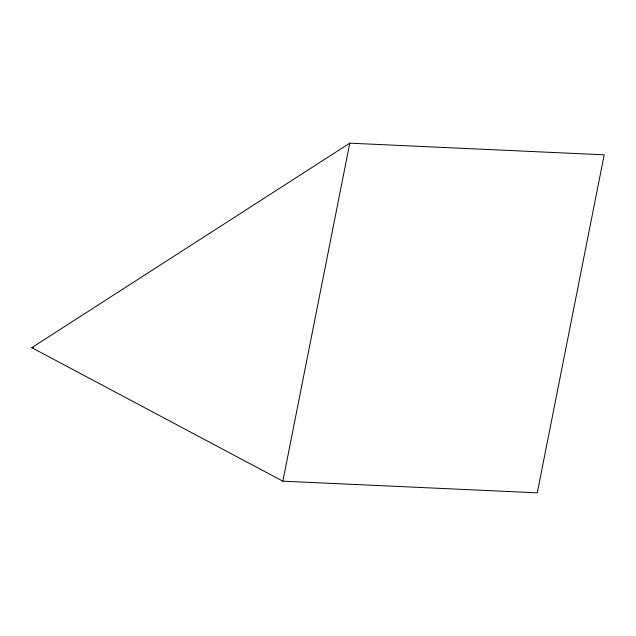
<?xml version="1.0" encoding="UTF-8"?>
<svg xmlns="http://www.w3.org/2000/svg" width="636" height="636" viewBox="0 0 636 636"><rect width="100%" height="100%" fill="white"/><g stroke="black" fill="none" stroke-linecap="round" stroke-linejoin="round"><path stroke-width="0.95" d="M282.853 481.174L349.776 143.172L604.2 154.826L537.277 492.828L282.853 481.174L31.8 347.669L349.776 143.172M31.8 347.669L33.78 347.765"/></g></svg>
